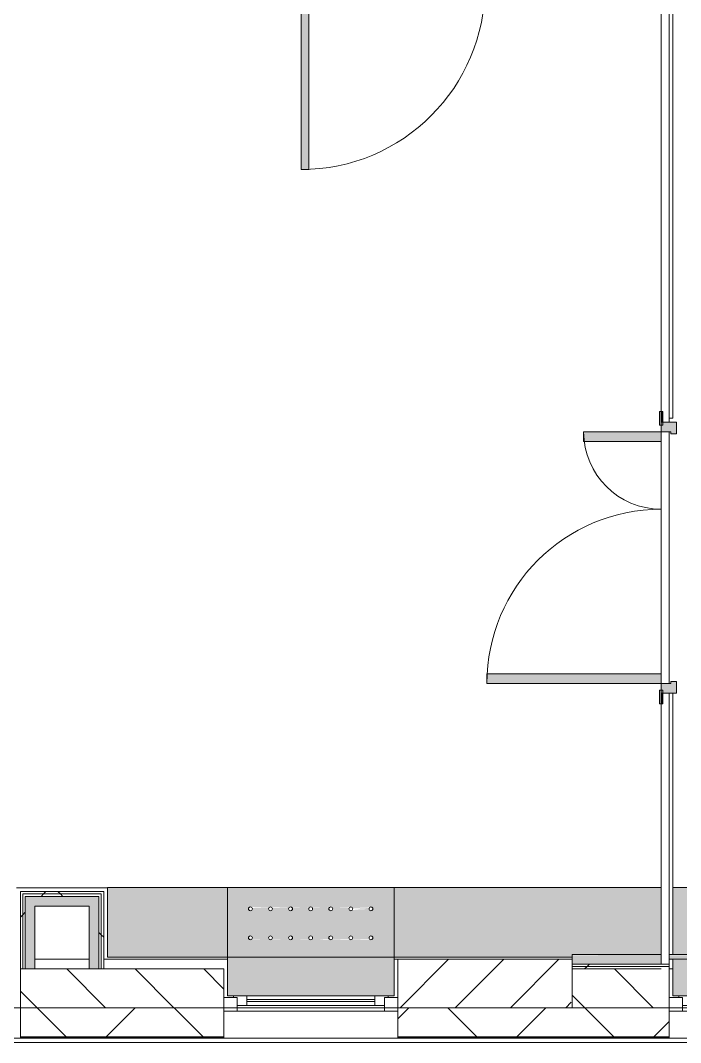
# Model space of a CAD drawing. Header units: millimetres. Extents: x 3991 to 282775, y -8553 to 29560.
# Drawn here: x 264795 to 268205, y -280 to 5000 of the extents above; entities that cross this region are included whole.
import ezdxf

# ---------------------------------------------------------------- set-up
doc = ezdxf.new("R2010")
doc.units = ezdxf.units.MM
for name, color, linetype, lineweight, true_color in [('A-DOOR-3', 7, 'Continuous', 5, 0xaaaaaa), ('A-DOOR-4', 7, 'Continuous', 5, 0xe2e2e2), ('A-DOOR-FRAM-2', 7, 'Continuous', 5, 0xe2e2e2), ('A-DOOR-FRAM-3', 7, 'Continuous', 5, 0xaaaaaa), ('A-FLOR-1', 7, 'Continuous', 5, 0xaaaaaa), ('I-WALL-1', 7, 'Continuous', 5, 0xe7e7e7), ('I-WALL-2', 7, 'Continuous', 9, 0xe7e7e7), ('Знаки-2', 7, 'Continuous', 5, 0xd7cfbf)]:
    doc.layers.add(name, color=color, linetype=linetype, lineweight=lineweight, true_color=true_color)
for name, color, linetype, lineweight in [('A-GLAZ-2', 7, 'Continuous', 5), ('A-WALL', 7, 'Continuous', 9), ('A-WALL-4', 7, 'Continuous', 5), ('I-WALL-3', 7, 'Continuous', 5), ('S-COLS', 7, 'Continuous', 5), ('Знаки', 7, 'Continuous', 5)]:
    doc.layers.add(name, color=color, linetype=linetype, lineweight=lineweight)
pattern_1 = [(45, (148815.1, 0), (-530.33, 530.33), []), (135, (148815.1, 0), (-530.33, -530.33), [])]

# ---------------------------------------------------------------- blocks, each defined once
blk = doc.blocks.new('120_Окно_СКБ_1Ст - 120_Окно_СКБ_1Ст 900х2500_h_ с форточкой-22876038-Общий план 1 этажа с размещением фрагментов 1_1-1_9')
at = {"layer": 'A-GLAZ-2'}
for p, q in [((-450, -127), (-450, -57)), ((-450, -57), (-380, -57)), ((450, -57), (-450, -57)), ((-380, -57), (-380, -127)), ((380, -87), (-380, -87)), ((-380, -87), (-380, -127)), ((-330, -137), (-330, -87)), ((330, -137), (330, -87)), ((380, -127), (380, -57)), ((380, -57), (450, -57)), ((380, -127), (380, -87)), ((450, -57), (450, -127)), ((-380, -127), (-450, -127)), ((-450, -127), (-400, -127)), ((-380, -127), (-400, -127)), ((-400, -127), (-400, -137)), ((-400, -137), (400, -137)), ((400, -137), (-400, -137)), ((-330, -107), (330, -107)), ((330, -117), (-330, -117)), ((450, -127), (380, -127)), ((400, -127), (380, -127)), ((400, -127), (450, -127)), ((400, -137), (400, -127))]:
    blk.add_line(p, q, dxfattribs=at)
blk = doc.blocks.new('110_Дверь_СКБ_2Ст - Д-5_п__в составе перегородки _не входит в спец__-32680960-Общий план 1 этажа с размещением фрагментов 1_1-1_9')
at = {"layer": 'A-DOOR-4'}
for points in [[(-637.5, 0.5), (-587.5, 0.5), (-587.5, 900.5), (-637.5, 900.5), (-637.5, 40.5)], [(612.5, 0.5), (662.5, 0.5), (662.5, 400.5), (612.5, 400.5), (612.5, 40.5)]]:
    blk.add_hatch(color=256, dxfattribs=at).paths.add_polyline_path(points)
h = blk.add_hatch(color=256, dxfattribs=at)
h.paths.add_polyline_path([(-687.5, -19.5), (-687.5, -79.5), (-627.5, -79.5), (-627.5, -49.5), (-637.5, -49.5), (-637.5, 0.5), (-687.5, 0.5)])
h.paths.add_polyline_path([(652.5, -49.5), (652.5, -79.5), (712.5, -79.5), (712.5, 0.5), (662.5, 0.5), (662.5, -49.5)])
at = {"layer": 'A-DOOR-FRAM-2'}
for points in [[(-742.5, 2.7), (-742.5, 0.5), (-672.5, 0.5), (-672.5, 8.5), (-742.5, 8.5)], [(697.5, 0.5), (767.5, 0.5), (767.5, 8.5), (697.5, 8.5)], [(-742.5, -8.5), (-687.5, -8.5), (-687.5, -0.5), (-742.5, -0.5)], [(712.5, -0.5), (712.5, -8.5), (767.5, -8.5), (767.5, -0.5)]]:
    blk.add_hatch(color=256, dxfattribs=at).paths.add_polyline_path(points)
at = {"layer": 'A-DOOR-3'}
for p, q in [((-637.5, 900.5), (-637.5, 0.5)), ((-587.5, 900.5), (-637.5, 900.5)), ((-587.5, 0.5), (-587.5, 900.5)), ((662.5, 400.5), (612.5, 400.5)), ((612.5, 400.5), (612.5, 0.5)), ((662.5, 0.5), (662.5, 400.5)), ((-637.5, 0.5), (-587.5, 0.5)), ((612.5, 0.5), (662.5, 0.5))]:
    blk.add_line(p, q, dxfattribs=at)
for centre, radius, start, end in [((-637.5, 0.5), 900, 0, 90), ((662.5, 0.5), 400, 90, 180)]:
    blk.add_arc(centre, radius, start, end, dxfattribs=at)
at = {"layer": 'A-DOOR-FRAM-3'}
for p, q in [((-672.5, 8.5), (-742.5, 8.5)), ((-742.5, 8.5), (-742.5, 0.5)), ((-742.5, 0.5), (-672.5, 0.5)), ((-637.5, 0.5), (-687.5, 0.5)), ((-687.5, 0.5), (-687.5, -79.5)), ((-672.5, 0.5), (-687.5, 0.5)), ((-687.5, 0.5), (-687.5, -0.5)), ((-672.5, 0.5), (-672.5, 8.5)), ((-672.5, -0.5), (-672.5, 0.5)), ((-637.5, -49.5), (-637.5, 0.5)), ((662.5, 0.5), (662.5, -49.5)), ((712.5, 0.5), (662.5, 0.5)), ((767.5, 8.5), (697.5, 8.5)), ((697.5, 8.5), (697.5, 0.5)), ((712.5, 0.5), (697.5, 0.5)), ((697.5, 0.5), (697.5, -0.5)), ((697.5, 0.5), (767.5, 0.5)), ((712.5, -79.5), (712.5, 0.5)), ((712.5, -0.5), (712.5, 0.5)), ((767.5, 0.5), (767.5, 8.5)), ((-672.5, -0.5), (-742.5, -0.5)), ((-742.5, -0.5), (-742.5, -8.5)), ((-742.5, -8.5), (-672.5, -8.5)), ((-687.5, -0.5), (-672.5, -0.5)), ((-672.5, -8.5), (-672.5, -0.5)), ((-627.5, -49.5), (-637.5, -49.5)), ((-627.5, -79.5), (-627.5, -49.5)), ((662.5, -49.5), (652.5, -49.5)), ((652.5, -49.5), (652.5, -79.5)), ((697.5, -0.5), (712.5, -0.5)), ((767.5, -0.5), (697.5, -0.5)), ((697.5, -0.5), (697.5, -8.5)), ((697.5, -8.5), (767.5, -8.5)), ((767.5, -8.5), (767.5, -0.5)), ((-687.5, -79.5), (-627.5, -79.5)), ((652.5, -79.5), (712.5, -79.5))]:
    blk.add_line(p, q, dxfattribs=at)
blk = doc.blocks.new('110_Дверь_СКБ_1Ст_Внутренняя1 - Д-7а_л__950x2100h_Туалет-V253-Общий план 1 этажа с размещением фрагментов 1_1-1_9')
at = {"layer": 'A-DOOR-3'}
h = blk.add_hatch(dxfattribs=at)
h.set_pattern_fill('FP_82', color=256, style=0, pattern_type=2)
h.set_pattern_definition([(135, (1776.41, 174.685), (-14.14214, -14.14214), []), (225, (1776.41, 174.685), (14.14214, -14.14214), [])])
h.paths.add_polyline_path([(537.5, 110), (512.5, 110), (512.5, -110), (537.5, -110)])
at = {"layer": 'A-DOOR-4'}
h = blk.add_hatch(color=256, dxfattribs=at)
h.paths.add_polyline_path([(-487.5, 110), (-483, 30), (-452.5, 30.3), (-452.5, 70), (-462.5, 70), (-462.5, 110), (-472.5, 110)])
h.paths.add_polyline_path([(487.5, 110), (487.5, 70), (477.5, 70), (477.5, 30), (512.5, 30), (512.5, 110), (497.5, 110)])
at = {"layer": 'A-DOOR-FRAM-2'}
for points in [[(447.5, 1060), (447.5, 110), (487.5, 112), (487.5, 1060)], [(-512.5, 118), (-542.5, 118), (-542.5, 110), (-472.5, 110), (-472.5, 118), (-492.5, 118)], [(567.5, 118), (497.5, 118), (497.5, 110), (567.5, 110)], [(-487.5, 30), (-487.5, -110), (-472.5, -110), (-472.5, 30), (-483, 30)], [(497.5, 30), (497.5, -110), (512.5, -110), (512.5, 30)], [(-472.5, -110), (-542.5, -110), (-542.5, -118), (-472.5, -118)], [(512.5, -110), (497.5, -110), (497.5, -118), (567.5, -118), (567.5, -110), (537.5, -110)]]:
    blk.add_hatch(color=256, dxfattribs=at).paths.add_polyline_path(points)
at = {"layer": 'A-DOOR-FRAM-3'}
h = blk.add_hatch(dxfattribs=at)
h.set_pattern_fill('FP_83', color=256, style=0, pattern_type=2)
h.set_pattern_definition([(45, (-346.384, 174.685), (-14.1421, 14.1421), []), (135, (-346.384, 174.685), (-14.1421, -14.1421), [])])
h.paths.add_polyline_path([(-512.5, 110), (-512.5, -110), (-487.5, -110), (-487.5, 110)])
at = {"layer": 'A-DOOR-3'}
for p, q in [((487.5, 1060), (447.5, 1060)), ((447.5, 1060), (447.5, 110)), ((487.5, 110), (487.5, 1060)), ((447.5, 110), (487.5, 110))]:
    blk.add_line(p, q, dxfattribs=at)
blk.add_arc((487.5, 110), 950, 90, 180, dxfattribs=at)
at = {"layer": 'A-DOOR-FRAM-3'}
for p, q in [((-472.5, 118), (-542.5, 118)), ((-542.5, 118), (-542.5, 110)), ((-542.5, 110), (-472.5, 110)), ((-487.5, 110), (-512.5, 110)), ((-512.5, 110), (-512.5, -110)), ((-462.5, 110), (-487.5, 110)), ((-487.5, 110), (-487.5, 30)), ((-487.5, -110), (-487.5, 110)), ((-472.5, 110), (-487.5, 110)), ((-487.5, 110), (-487.5, 109)), ((-487.5, 109), (-472.5, 109)), ((-472.5, 110), (-472.5, 118)), ((-472.5, 109), (-472.5, 110)), ((-462.5, 70), (-462.5, 110)), ((487.5, 110), (487.5, 70)), ((512.5, 110), (487.5, 110)), ((567.5, 118), (497.5, 118)), ((497.5, 118), (497.5, 110)), ((512.5, 110), (497.5, 110)), ((497.5, 110), (497.5, 109)), ((497.5, 110), (567.5, 110)), ((497.5, 109), (512.5, 109)), ((512.5, 30), (512.5, 110)), ((537.5, 110), (512.5, 110)), ((512.5, 110), (512.5, -110)), ((512.5, 109), (512.5, 110)), ((537.5, -110), (537.5, 110)), ((567.5, 110), (567.5, 118)), ((-452.5, 70), (-462.5, 70)), ((-452.5, 30), (-452.5, 70)), ((487.5, 70), (477.5, 70)), ((477.5, 70), (477.5, 30)), ((-487.5, 30), (-452.5, 30)), ((-472.5, 30), (-487.5, 30)), ((-487.5, 30), (-487.5, -110)), ((-472.5, -110), (-472.5, 30)), ((477.5, 30), (512.5, 30)), ((512.5, 30), (497.5, 30)), ((497.5, 30), (497.5, -110)), ((512.5, -110), (512.5, 30)), ((-472.5, -110), (-542.5, -110)), ((-542.5, -110), (-542.5, -118)), ((-542.5, -118), (-472.5, -118)), ((-512.5, -110), (-487.5, -110)), ((-487.5, -110), (-472.5, -110)), ((-472.5, -118), (-472.5, -110)), ((497.5, -110), (512.5, -110)), ((567.5, -110), (497.5, -110)), ((497.5, -110), (497.5, -118)), ((497.5, -118), (567.5, -118)), ((512.5, -110), (537.5, -110)), ((567.5, -118), (567.5, -110))]:
    blk.add_line(p, q, dxfattribs=at)
blk = doc.blocks.new('Зашивка радиатора_ с перфорацией М1_1 - Зашивка радиатора_ с перфорацией М1_1-V288-Общий план 1 этажа с размещением фрагментов 1_1-1_9')
at = {"layer": 'Знаки-2'}
blk.add_hatch(color=256, dxfattribs=at).paths.add_polyline_path([(-430, 380), (-430, 180), (430, 180), (430, 380), (-400, 380)])
h = blk.add_hatch(color=256, dxfattribs=at)
h.paths.add_polyline_path([(430.2, 180), (-430, 180), (-430, -179.9), (430.2, -178.6), (430.2, 171.4)])
h.paths.add_polyline_path([(430, 179.8), (430, 179.8), (420.9, 171.4)])
h.paths.add_polyline_path([(-300.6, -67.1), (-300.6, -72.2), (-216.2, -67.1)])
h.paths.add_polyline_path([(205.9, -60), (215.6, -62.6), (218.2, -72.2), (215.6, -78.3), (303.3, -74), (303.6, -64.6), (312.2, -59.6), (320.9, -64.6), (320.9, -74.6), (312.2, -79.6), (280.3, -79.3), (-318.9, -74.6), (-318.9, -64.6), (-310.3, -59.6), (-301.6, -64.6), (-300.6, -67.1), (-213.6, -62.6), (-203.9, -60), (-196.8, -67.1), (-199.4, -76.7), (-196.5, -78.3), (-111.4, -74.6), (-111.4, -64.6), (-102.8, -59.6), (-94.1, -64.6), (-94.1, -74.6), (-92.8, -78.3), (-7.7, -74.6), (-7.7, -64.6), (1, -59.6), (9.7, -64.6), (9.7, -74.6), (10.7, -78.3), (96.1, -74.6), (96.1, -64.6), (104.7, -59.6), (113.4, -64.6), (113.4, -74.6), (114.4, -78.3), (199.8, -74.6), (199.8, -64.6), (203.5, -61)])
h.paths.add_polyline_path([(-206.5, 90.4), (320.9, 85.4), (320.9, 75.4), (312.2, 70.4), (303.6, 75.4), (303.8, 85.7), (302.2, 89), (217.2, 85.4), (217.2, 75.4), (208.5, 70.4), (199.8, 75.4), (199.8, 85.4), (198.5, 89), (113.4, 85.4), (113.4, 75.4), (104.7, 70.4), (96.1, 75.4), (96.1, 85.4), (94.7, 89), (9.7, 85.4), (9.7, 75.4), (1, 70.4), (-7.7, 75.4), (-7.7, 85.4), (-8.7, 89), (-94.1, 85.4), (-94.1, 75.4), (-102.8, 70.4), (-111.4, 75.4), (-111.4, 85.4), (-112.4, 89), (-197.8, 85.4), (-197.8, 75.4), (-208.4, 70.6), (-215.2, 75.4), (-215.2, 85.4), (-216.2, 89), (-301.6, 85.4), (-301.6, 75.4), (-310.3, 70.4), (-318.9, 75.4), (-318.9, 85.4), (-310.3, 90.4), (-307.7, 90), (-208.4, 90.1)])
h.paths.add_polyline_path([(-300.6, -72.2), (-300.3, -78.3), (-215.2, -74.6), (-216.2, -72.2), (-300.3, -72.2)])
at = {"layer": 'Знаки'}
for p, q in [((-400, 380), (-430, 380)), ((-430, 380), (-430, 180)), ((430, 380), (400, 380)), ((430, 180), (430, 380)), ((-430, 180), (430, 180)), ((430.2, 180), (-430, 180)), ((-430, 180), (-430, -179.9)), ((-430, -179.9), (430.2, -179.9))]:
    blk.add_line(p, q, dxfattribs=at)
for centre, start, end in [((-310.3, 80.4), 180, 0), ((-310.3, 80.4), 0, 180), ((-206.5, 80.4), 0, 180), ((-206.5, 80.4), 180, 360), ((-102.8, 80.4), 0, 180), ((-102.8, 80.4), 180, 0), ((1, 80.4), 0, 180), ((1, 80.4), 180, 0), ((104.7, 80.4), 0, 180), ((104.7, 80.4), 180, 360), ((208.5, 80.4), 0, 180), ((208.5, 80.4), 180, 0), ((312.2, 80.4), 0, 180), ((312.2, 80.4), 180, 0), ((-310.3, -69.6), 0, 180), ((-310.3, -69.6), 180, 0), ((-206.5, -69.6), 0, 180), ((-206.5, -69.6), 180, 0), ((-102.8, -69.6), 0, 180), ((-102.8, -69.6), 180, 0), ((1, -69.6), 0, 180), ((1, -69.6), 180, 0), ((104.7, -69.6), 0, 180), ((104.7, -69.6), 180, 0), ((208.5, -69.6), 0, 180), ((208.5, -69.6), 180, 0), ((312.2, -69.6), 0, 180), ((312.2, -69.6), 180, 0)]:
    blk.add_arc(centre, 10, start, end, dxfattribs=at)
blk = doc.blocks.new('Зашивка без перфорации М3 - М3_7-30988310-Общий план 1 этажа с размещением фрагментов 1_1-1_9')
at = {"layer": 'Знаки-2'}
blk.add_hatch(color=256, dxfattribs=at).paths.add_polyline_path([(189, 180), (-430, 180), (-430, -179.9), (190.2, -179.9), (190.2, 180)])
at = {"layer": 'Знаки'}
for p, q in [((190.2, 180), (-430, 180)), ((-430, 180), (-430, -179.9)), ((190.2, -179.9), (190.2, 180)), ((-430, -179.9), (190.2, -179.9))]:
    blk.add_line(p, q, dxfattribs=at)
blk = doc.blocks.new('Зашивка радиатора_ с перфорацией М1_1 - Зашивка радиатора_ с перфорацией М1_1-V290-Общий план 1 этажа с размещением фрагментов 1_1-1_9')
at = {"layer": 'Знаки-2'}
blk.add_hatch(color=256, dxfattribs=at).paths.add_polyline_path([(399, 380), (399, 379.4), (-430, 379.4), (-429.8, 191.4), (430, 194.7), (430, 380)])
h = blk.add_hatch(color=256, dxfattribs=at)
h.paths.add_polyline_path([(413.3, 166.4), (-429.8, 166.4), (-429.8, -179.9), (430.2, -179.9), (429, 166.4), (413.9, 166.4)])
h.paths.add_polyline_path([(10.7, -67.1), (10.7, -72.2), (95.1, -67.1)])
h.paths.add_polyline_path([(-300.6, -67.1), (-300.6, -72.2), (-216.2, -67.1)])
h.paths.add_polyline_path([(-1.6, -60), (8.1, -62.6), (11, -67), (97.7, -62.6), (107.3, -60), (114.4, -67.1), (111.8, -76.7), (114.4, -78.3), (199.8, -74.6), (199.8, -64.6), (208.5, -59.6), (217.2, -64.6), (217.2, -74.6), (218.2, -78.3), (303.3, -74), (303.6, -64.6), (312.2, -59.6), (320.9, -64.6), (320.9, -74.6), (312.2, -79.6), (309.7, -79.3), (-318.9, -74.6), (-318.9, -64.6), (-310.3, -59.6), (-301.6, -64.6), (-300.6, -67.1), (-213.6, -62.6), (-203.9, -60), (-196.8, -67.1), (-199.4, -76.7), (-196.5, -78.3), (-111.4, -74.6), (-111.4, -64.6), (-102.8, -59.6), (-94.1, -64.6), (-94.1, -74.6), (-92.8, -78.3), (-7.7, -74.6), (-7.7, -64.6), (-4, -61)])
h.paths.add_polyline_path([(104.7, 90.4), (320.9, 85.4), (320.9, 75.4), (312.2, 70.4), (303.6, 75.4), (303.8, 85.7), (302.2, 89), (217.2, 85.4), (217.2, 75.4), (208.5, 70.4), (199.8, 75.4), (199.8, 85.4), (198.5, 89), (113.4, 85.4), (113.4, 75.4), (104.7, 70.4), (96.1, 75.4), (96.1, 85.4), (94.7, 89), (9.7, 85.4), (9.1, 74.7), (1, 70.4), (-7.7, 75.4), (-7.7, 85.4), (-8.7, 89), (-94.1, 85.4), (-94.1, 75.4), (-102.8, 70.4), (-111.4, 75.4), (-111.4, 85.4), (-112.4, 89), (-197.8, 85.4), (-197.8, 75.4), (-206.5, 70.4), (-215.2, 75.4), (-215.2, 85.4), (-216.2, 89), (-301.6, 85.4), (-301.6, 75.4), (-310.3, 70.4), (-318.9, 75.4), (-318.9, 85.4), (-310.3, 90.4), (-307.7, 90), (77.2, 90.4)])
h.paths.add_polyline_path([(-300.6, -72.2), (-300.3, -78.3), (-215.2, -74.6), (-216.2, -72.2), (-300.3, -72.2)])
h.paths.add_polyline_path([(10.7, -72.2), (10.7, -78.3), (96.1, -74.6), (94.7, -72.2)])
at = {"layer": 'Знаки'}
for p, q in [((-401, 380), (-430, 380)), ((-430, 380), (-430, 191.4)), ((430, 380), (399, 380)), ((430, 190.8), (430, 380)), ((430.2, -179.9), (430.2, 166.4)), ((-429.8, -179.9), (430.2, -179.9))]:
    blk.add_line(p, q, dxfattribs=at)
for centre, start, end in [((-310.3, 80.4), 180, 0), ((-310.3, 80.4), 0, 180), ((-206.5, 80.4), 0, 180), ((-206.5, 80.4), 180, 360), ((-102.8, 80.4), 0, 180), ((-102.8, 80.4), 180, 0), ((1, 80.4), 0, 180), ((1, 80.4), 180, 0), ((104.7, 80.4), 0, 180), ((104.7, 80.4), 180, 360), ((208.5, 80.4), 0, 180), ((208.5, 80.4), 180, 0), ((312.2, 80.4), 0, 180), ((312.2, 80.4), 180, 0), ((-310.3, -69.6), 0, 180), ((-310.3, -69.6), 180, 0), ((-206.5, -69.6), 0, 180), ((-206.5, -69.6), 180, 0), ((-102.8, -69.6), 0, 180), ((-102.8, -69.6), 180, 0), ((1, -69.6), 0, 180), ((1, -69.6), 180, 0), ((104.7, -69.6), 0, 180), ((104.7, -69.6), 180, 0), ((208.5, -69.6), 0, 180), ((208.5, -69.6), 180, 0), ((312.2, -69.6), 0, 180), ((312.2, -69.6), 180, 0)]:
    blk.add_arc(centre, 10, start, end, dxfattribs=at)
blk = doc.blocks.new('Зашивка без перфорации М3_2_1 - М3_2_18-32617832-Общий план 1 этажа с размещением фрагментов 1_1-1_9')
at = {"layer": 'Знаки-2'}
blk.add_hatch(color=256, dxfattribs=at).paths.add_polyline_path([(30.2, 180), (30.2, 166.3), (-429.8, 166.3), (-429.8, -179.9), (950.2, -179.9), (950.2, 180), (683.2, 180)])
at = {"layer": 'Знаки'}
for p, q in [((950.2, 180), (30.2, 180)), ((950.2, -179.9), (950.2, 180)), ((-429.8, -179.9), (950.2, -179.9))]:
    blk.add_line(p, q, dxfattribs=at)

msp = doc.modelspace()

# ---------------------------------------------------------------- hatches: boundary and pattern name
at = {"layer": 'A-WALL-4'}
h = msp.add_hatch(dxfattribs=at)
h.set_pattern_fill('FP_58', color=256, style=0, pattern_type=2)
h.set_pattern_definition([(135, (148815.1, 0), (-176.7767, -176.7767), [])])
h.paths.add_polyline_path([(272545.1, -100), (272545.1, 100), (272345.1, 100), (272345.1, -100), (272367.3, -100)])
h.paths.add_polyline_path([(243345.1, -100), (243595.1, -100), (243595.1, 100), (243345.1, 100), (243345.1, 22.9)])
h.paths.add_polyline_path([(241093.2, -100), (241545.1, -100), (241545.1, 100), (240745.1, 100), (240745.1, -100)])
h.paths.add_polyline_path([(245979.8, -100), (246920.1, -100), (246920.1, 100), (245920.1, 100), (245920.1, -100)])
h.paths.add_polyline_path([(249645.1, -100), (250545.1, -100), (250545.1, 100), (249645.1, 100), (249645.1, 82.2)])
h.paths.add_polyline_path([(270045.1, -100), (270045.1, 100), (269945.1, 100), (269945.1, -100)])
h.paths.add_polyline_path([(251695.1, -100), (251695.1, 100), (251445.1, 100), (251445.1, -100)])
h.paths.add_polyline_path([(253995.1, -100), (255045.1, -100), (255045.1, 100), (253995.1, 100), (253995.1, -27.9)])
h.paths.add_polyline_path([(268145.1, -100), (268145.1, 100), (267645.1, 100), (267645.1, -100), (267969.4, -100)])
h.paths.add_polyline_path([(258645.1, -100), (258645.1, 100), (258295.1, 100), (258295.1, -100), (258630.9, -100)])
h.paths.add_polyline_path([(265526.1, -100), (265845.1, -100), (265845.1, 100), (264795.1, 100), (264795.1, -100), (265037.4, -100)])
h.paths.add_polyline_path([(259545.1, -100), (260445.1, -100), (260445.1, 100), (259545.1, 100), (259545.1, -55)])
h.paths.add_polyline_path([(262495.1, -100), (262495.1, 100), (262245.1, 100), (262245.1, -100)])
h = msp.add_hatch(dxfattribs=at)
h.set_pattern_fill('FP_73', color=256, style=0, pattern_type=2)
h.set_pattern_definition([(45, (148815.1, 0), (-353.5534, 353.5534), []), (135, (148815.1, 0), (-353.5534, -353.5534), [])])
h.paths.add_polyline_path([(238025.1, -250), (239845.1, -250), (239845.1, -100), (238025.1, -100)])
h.paths.add_polyline_path([(269924, -250), (270045.1, -250), (270045.1, -100), (269045.1, -100), (269045.1, -250)])
h.paths.add_polyline_path([(272345.1, -250), (273895.1, -250), (273895.1, -100), (272345.1, -100), (272345.1, -210)])
h.paths.add_polyline_path([(262495.1, -250), (262495.1, -100), (261345.1, -100), (261345.1, -250), (262105.5, -250)])
h.paths.add_polyline_path([(258645.1, -250), (258645.1, -100), (258295.1, -100), (258295.1, -250)])
h.paths.add_polyline_path([(259545.1, -250), (260445.1, -250), (260445.1, -100), (259545.1, -100), (259545.1, -210)])
h.paths.add_polyline_path([(256845.1, -250), (256845.1, -100), (255945.1, -100), (255945.1, -250), (256241.6, -250)])
h.paths.add_polyline_path([(264795.1, -250), (265845.1, -250), (265845.1, -100), (264795.1, -100), (264795.1, -210)])
h.paths.add_polyline_path([(266745.1, -250), (268145.1, -250), (268145.1, -100), (266745.1, -100), (266745.1, -210)])
h.paths.add_polyline_path([(242559.2, -250), (243595.1, -250), (243595.1, -100), (242445.1, -100), (242445.1, -250)])
h.paths.add_polyline_path([(241545.1, -250), (241545.1, -100), (240745.1, -100), (240745.1, -250)])
h.paths.add_polyline_path([(245895.1, -250), (246945.1, -250), (246945.1, -100), (245895.1, -100), (245895.1, -210)])
h.paths.add_polyline_path([(254287, -250), (255045.1, -250), (255045.1, -100), (253995.1, -100), (253995.1, -250)])
h.paths.add_polyline_path([(247845.1, -250), (248745.1, -250), (248745.1, -100), (247845.1, -100), (247845.1, -210)])
h.paths.add_polyline_path([(250377.7, -250), (251695.1, -250), (251695.1, -100), (249645.1, -100), (249645.1, -250)])
at = {"layer": 'I-WALL-1'}
for points in [[(264870.1, 100), (264870.1, 475), (264820.1, 472.4), (264820.1, 100)], [(265037.4, 425), (265200.1, 425), (265200.1, 475), (264870.1, 472.4), (264870.1, 425)], [(265200.1, 100), (265200.1, 425), (265150.1, 425), (265150.1, 100)]]:
    msp.add_hatch(color=256, dxfattribs=at).paths.add_polyline_path(points)
at = {"layer": 'I-WALL-2'}
h = msp.add_hatch(color=256, dxfattribs=at)
h.paths.add_polyline_path([(268105.1, 125), (268105.1, 175), (267645.1, 170), (267645.1, 125), (267969.4, 125)])
h.paths.add_polyline_path([(269045.1, 150), (269045.1, 175), (268145.1, 170), (268145.1, 150), (269036.1, 150)])
at = {"layer": 'I-WALL-3'}
h = msp.add_hatch(dxfattribs=at)
h.set_pattern_fill('FP_192', color=256, style=0, pattern_type=2)
h.set_pattern_definition(pattern_1)
h.paths.add_polyline_path([(264807.6, 100), (264807.6, 500), (264795.1, 500), (264795.1, 100)])
h = msp.add_hatch(dxfattribs=at)
h.set_pattern_fill('FP_192', color=256, style=0, pattern_type=2)
h.set_pattern_definition(pattern_1)
h.paths.add_polyline_path([(265225.1, 487.5), (265225.1, 500), (264807.6, 500), (264807.6, 487.5), (265212.6, 487.5)])
h = msp.add_hatch(dxfattribs=at)
h.set_pattern_fill('FP_192', color=256, style=0, pattern_type=2)
h.set_pattern_definition(pattern_1)
h.paths.add_polyline_path([(264807.6, 100), (264820.1, 100), (264820.1, 487.5), (264807.6, 487.5), (264807.6, 134.3)])
h = msp.add_hatch(dxfattribs=at)
h.set_pattern_fill('FP_192', color=256, style=0, pattern_type=2)
h.set_pattern_definition(pattern_1)
h.paths.add_polyline_path([(265212.6, 475), (265212.6, 487.5), (264820.1, 487.5), (264820.1, 475), (265200.1, 475)])
h = msp.add_hatch(dxfattribs=at)
h.set_pattern_fill('FP_192', color=256, style=0, pattern_type=2)
h.set_pattern_definition(pattern_1)
h.paths.add_polyline_path([(265212.6, 100), (265225.1, 100), (265225.1, 487.5), (265212.6, 487.5), (265212.6, 148.8)])
h = msp.add_hatch(dxfattribs=at)
h.set_pattern_fill('FP_192', color=256, style=0, pattern_type=2)
h.set_pattern_definition(pattern_1)
h.paths.add_polyline_path([(265212.6, 100), (265212.6, 475), (265200.1, 472.4), (265200.1, 100)])
h = msp.add_hatch(dxfattribs=at)
h.set_pattern_fill('FP_192', color=256, style=0, pattern_type=2)
h.set_pattern_definition(pattern_1)
h.paths.add_polyline_path([(268105.1, 112.5), (268145.1, 112.5), (268145.1, 125), (267645.1, 125), (267645.1, 112.5), (268102.6, 112.5)])
h = msp.add_hatch(dxfattribs=at)
h.set_pattern_fill('FP_192', color=256, style=0, pattern_type=2)
h.set_pattern_definition(pattern_1)
h.paths.add_polyline_path([(268105.1, 100), (268145.1, 100), (268145.1, 112.5), (267645.1, 112.5), (267645.1, 100), (267969.4, 100)])
at = {"layer": 'S-COLS'}
h = msp.add_hatch(dxfattribs=at)
h.set_pattern_fill('FP_57', color=256, style=0, pattern_type=2)
h.set_pattern_definition([(45, (148815.1, 0), (-285.1231, 285.1231), []), (45, (149100.2, 0), (-285.1231, 285.1231), [504.031, -100.806, 16.764, -84.042])])
h.paths.add_polyline_path([(266992.1, -100), (267645.1, -100), (267645.1, 150), (266745.1, 150), (266745.1, -100)])

# ---------------------------------------------------------------- linework, layer by layer
at = {"layer": 'A-FLOR-1'}
for p, q in [((268165.1, 10360), (268165.1, 2945)), ((268165.1, 2945), (268144.7, 2945)), ((268165.1, 1525), (268165.1, 521.3)), ((264775.1, 520), (265244.6, 520))]:
    msp.add_line(p, q, dxfattribs=at)
at = {"layer": 'A-WALL'}
for p, q in [((264807.6, 487.5), (264807.6, 100)), ((265212.6, 487.5), (264807.6, 487.5)), ((265212.6, 100), (265212.6, 487.5)), ((264820.1, 475), (264820.1, 100)), ((265200.1, 475), (264820.1, 475)), ((265200.1, 100), (265200.1, 475)), ((268105.1, 125), (268105.1, 175)), ((268145.1, 175), (268145.1, 150)), ((267645.1, 125), (268145.1, 125)), ((267645.1, 112.5), (268145.1, 112.5)), ((267645.1, 100), (267645.1, 100)), ((267645.1, 100), (268105.1, 100)), ((264795.1, -100), (265845.1, -100)), ((265845.1, -100), (264795.1, -100)), ((267645.1, -100), (268145.1, -100)), ((268145.1, -100), (267645.1, -100)), ((264795.1, -250), (265845.1, -250)), ((264795.1, -253), (265845.1, -253)), ((266745.1, -250), (268145.1, -250)), ((266745.1, -253), (268145.1, -253))]:
    msp.add_line(p, q, dxfattribs=at)
at = {"layer": 'A-WALL-4'}
for p, q in [((264795.1, 100), (264795.1, -258)), ((265845.1, 100), (264870.1, 100)), ((265845.1, -258), (265845.1, 100)), ((267645.1, 100), (267645.1, -100)), ((268145.1, -258), (268145.1, 100)), ((262495.1, -100), (264795.1, -100)), ((267645.1, -100), (265845.1, -100)), ((266745.1, -100), (266745.1, -258)), ((269945.1, -100), (268145.1, -100)), ((261345.1, -258), (274053.1, -258)), ((274075.1, -280), (258295.1, -280))]:
    msp.add_line(p, q, dxfattribs=at)
at = {"layer": 'I-WALL-3'}
for p, q in [((268145.1, 2925), (268145.1, 10400)), ((268105.1, 5180), (268105.1, 2980)), ((268105.1, 1575), (268105.1, 2875)), ((268145.1, 2875), (268145.1, 1575)), ((268145.1, 175), (268145.1, 1525)), ((268105.1, 1470), (268105.1, 175)), ((264795.1, 500), (264795.1, 100)), ((265225.1, 500), (264795.1, 500)), ((265225.1, 100), (265225.1, 500)), ((264870.1, 100), (264870.1, 425)), ((264870.1, 425), (265150.1, 425)), ((265150.1, 425), (265150.1, 100)), ((268105.1, 175), (267645.1, 175)), ((267645.1, 175), (267645.1, 100)), ((269045.1, 175), (268145.1, 175)), ((264870.1, 150), (265150.1, 150)), ((265225.1, 150), (265865.1, 150)), ((266725.1, 150), (266745.1, 150)), ((268145.1, 100), (268145.1, 150)), ((268145.1, 150), (269045.1, 150)), ((264795.1, 100), (264870.1, 100)), ((268164.1, 100), (268145.1, 100)), ((264795.1, -100), (262495.1, -100)), ((266745.1, -100), (265845.1, -100)), ((269045.1, -100), (268145.1, -100))]:
    msp.add_line(p, q, dxfattribs=at)
at = {"layer": 'S-COLS'}
for p, q in [((267645.1, 150), (266745.1, 150)), ((266745.1, 150), (266745.1, -100)), ((267645.1, 100), (267645.1, 150)), ((267645.1, -100), (267645.1, 100)), ((266745.1, -100), (267645.1, -100))]:
    msp.add_line(p, q, dxfattribs=at)

# ---------------------------------------------------------------- block references
at = {"layer": 'A-DOOR-3'}
for name, p, rotation in [('110_Дверь_СКБ_1Ст_Внутренняя1 - Д-7а_л__950x2100h_Туалет-V253-Общий план 1 этажа с размещением фрагментов 1_1-1_9', (266732.6, 5290), 180), ('110_Дверь_СКБ_2Ст - Д-5_п__в составе перегородки _не входит в спец__-32680960-Общий план 1 этажа с размещением фрагментов 1_1-1_9', (268104.6, 2212.5), 90)]:
    msp.add_blockref(name, p, dxfattribs=dict(at, rotation=rotation))
at = {"layer": 'A-GLAZ-2', "rotation": 180}
for p in [(266295.1, -175), (268595.1, -175)]:
    msp.add_blockref('120_Окно_СКБ_1Ст - 120_Окно_СКБ_1Ст 900х2500_h_ с форточкой-22876038-Общий план 1 этажа с размещением фрагментов 1_1-1_9', p, dxfattribs=at)
at = {"layer": 'Знаки', "rotation": 180}
for name, p in [('Зашивка без перфорации М3 - М3_7-30988310-Общий план 1 этажа с размещением фрагментов 1_1-1_9', (265434.8, 341.4)), ('Зашивка радиатора_ с перфорацией М1_1 - Зашивка радиатора_ с перфорацией М1_1-V288-Общий план 1 этажа с размещением фрагментов 1_1-1_9', (266295.1, 341.4)), ('Зашивка без перфорации М3_2_1 - М3_2_18-32617832-Общий план 1 этажа с размещением фрагментов 1_1-1_9', (267675.3, 341.3)), ('Зашивка радиатора_ с перфорацией М1_1 - Зашивка радиатора_ с перфорацией М1_1-V290-Общий план 1 этажа с размещением фрагментов 1_1-1_9', (268594.1, 341.4))]:
    msp.add_blockref(name, p, dxfattribs=at)

doc.saveas('drawing.dxf')
